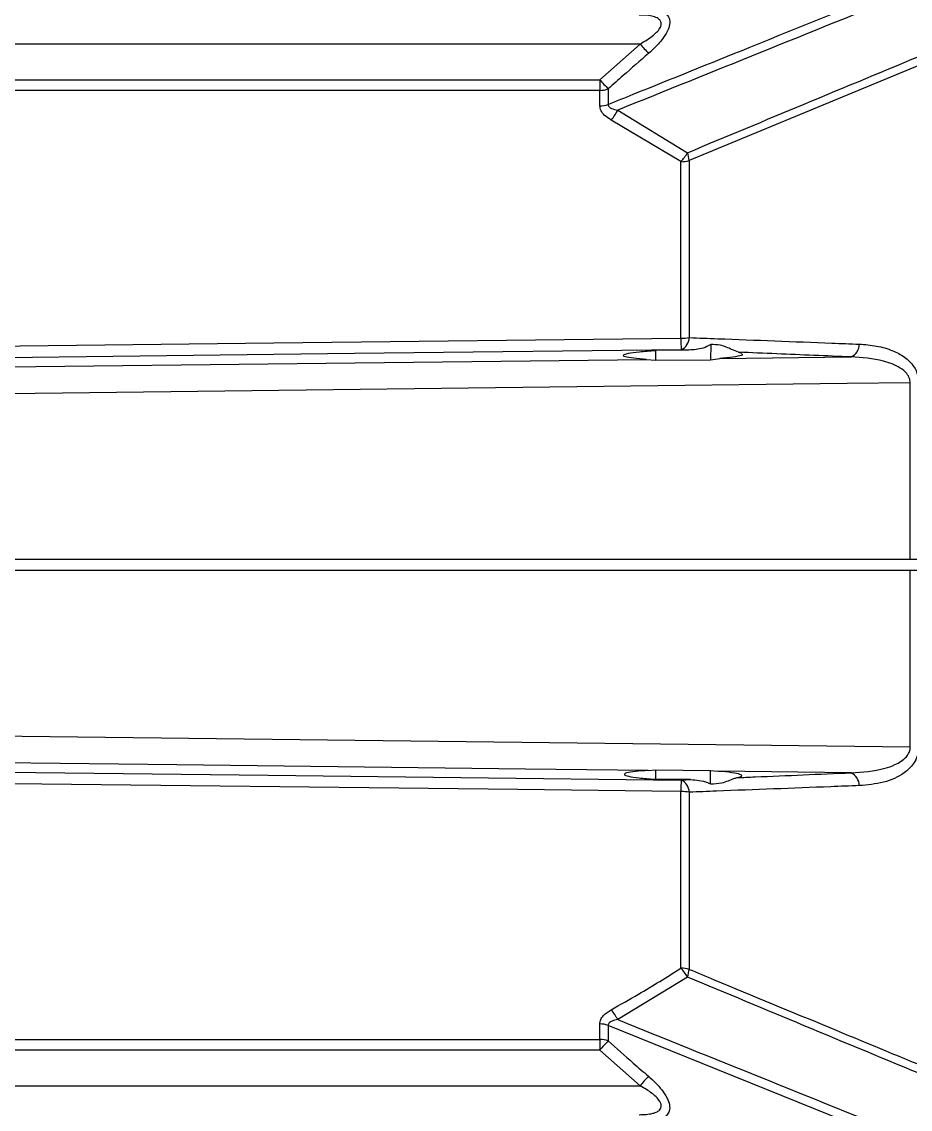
# Model space of a CAD drawing. Extents: x 17.1 to 113.1, y 3.8 to 84.5.
# Drawn here: x 76.31 to 79.598, y 33.842 to 37.867 of the extents above; entities that cross this region are included whole.
import ezdxf

# ---------------------------------------------------------------- set-up
doc = ezdxf.new("R2010")
doc.units = 0
doc.header["$MEASUREMENT"] = 0
doc.layers.add('OBJECT', color=7, linetype='CONTINUOUS')

msp = doc.modelspace()

# ---------------------------------------------------------------- linework, layer by layer
at = {"layer": 'OBJECT'}
for p, q in [((78.5984, 37.7844), (74.5396, 37.7844)), ((78.4493, 37.652), (78.5984, 37.7844)), ((79.6684, 37.7214), (78.7803, 37.3535)), ((74.5319, 37.652), (78.4493, 37.652)), ((78.4493, 37.652), (78.4493, 37.6128)), ((78.4493, 37.6128), (74.5303, 37.6128)), ((78.4493, 37.5557), (78.4493, 37.6128)), ((78.4803, 37.6182), (78.4803, 37.5609)), ((78.5155, 37.5397), (78.7735, 37.382)), ((78.7493, 37.3489), (78.4913, 37.503)), ((78.7803, 37.3535), (78.7803, 36.6978)), ((78.7493, 36.6952), (78.7493, 37.3489)), ((78.8599, 36.6718), (78.8594, 36.616)), ((78.7789, 36.6515), (78.6551, 36.65)), ((78.6551, 36.65), (78.6554, 36.6139)), ((78.7789, 36.6515), (78.75, 36.6527)), ((78.9628, 36.6436), (78.9754, 36.6399)), ((78.6221, 36.6172), (78.6554, 36.6138)), ((78.6554, 36.6138), (78.8594, 36.616)), ((78.8594, 36.616), (78.8938, 36.6204)), ((78.8938, 36.6204), (79.379, 36.626)), ((79.598, 35.8765), (79.598, 36.5304)), ((79.598, 35.8765), (74.9141, 35.8765)), ((74.9141, 35.8365), (79.598, 35.8365)), ((79.598, 35.1826), (79.598, 35.8365)), ((78.6287, 35.0957), (78.6564, 35.0981)), ((78.6561, 35.0633), (78.6564, 35.0981)), ((78.7854, 35.0618), (78.6561, 35.0633)), ((78.6564, 35.0981), (78.8584, 35.0959)), ((78.75, 35.0603), (78.7854, 35.0618)), ((78.8584, 35.0959), (78.8871, 35.0927)), ((78.8589, 35.0458), (78.8584, 35.0959)), ((79.379, 35.087), (78.8871, 35.0927)), ((78.7493, 34.3641), (78.7493, 35.0177)), ((78.7803, 35.0152), (78.7803, 34.3595)), ((78.7735, 34.331), (78.5155, 34.1733)), ((78.4493, 34.1002), (78.4493, 34.1573)), ((79.5934, 33.702), (78.4803, 34.1521)), ((78.4803, 34.1521), (78.4803, 34.0948)), ((74.5303, 34.1002), (78.4493, 34.1002)), ((78.4493, 34.1002), (78.4493, 34.061)), ((78.4493, 34.061), (74.5319, 34.061)), ((78.5984, 33.9286), (78.4493, 34.061)), ((74.5396, 33.9286), (78.5984, 33.9286))]:
    msp.add_line(p, q, dxfattribs=at)
at = {"layer": 'OBJECT', "flags": 128}
for points in [[(74.6397, 36.648), (74.7637, 36.6494), (75.2597, 36.6551), (77.2435, 36.6779), (78.7493, 36.6952)], [(78.75, 36.6527), (77.5413, 36.6385), (76.2503, 36.6233), (74.6404, 36.6044)], [(75.3798, 36.5794), (76.1461, 36.5884), (77.437, 36.6034), (78.6221, 36.6172)], [(79.598, 36.5304), (79.3646, 36.5276), (78.3647, 36.5154), (74.8565, 36.4729)], [(74.8565, 35.24), (75.1065, 35.237), (76.1064, 35.2249), (79.598, 35.1826)], [(74.6404, 35.1086), (75.9314, 35.0934), (77.2224, 35.0782), (78.75, 35.0603)], [(78.6287, 35.0957), (78.1749, 35.101), (76.884, 35.116), (75.3724, 35.1336)], [(78.7493, 35.0177), (78.6419, 35.019), (78.146, 35.0247), (76.1621, 35.0475), (74.6397, 35.065)]]:
    msp.add_lwpolyline(points, dxfattribs=at)
at = {"layer": 'OBJECT'}
for centre, radius, start, end in [((81.4075, 40.2256), 3.7216, 220.9919, 221.7142), ((81.2089, 40.1534), 3.7246, 222.1899, 222.8952), ((78.4498, 37.7018), 0.089, 269.6879, 290.0504), ((78.4498, 37.6473), 0.0917, 269.6822, 289.4272), ((78.37, 37.6094), 0.1613, 318.7412, 334.3914), ((78.6241, 37.4658), 0.1713, 316.9714, 330.7248), ((78.7499, 37.452), 0.1032, 269.6738, 287.1444), ((78.6481, 37.337), 0.1332, 7.0784, 19.7209), ((78.7501, 36.8739), 0.1787, 269.757, 279.7424), ((81.8306, 36.7251), 3.0815, 180.5547, 181.3457), ((78.7298, 36.699), 0.0505, 293.5714, 358.6617), ((79.3573, 36.6733), 0.052, 294.696, 0.2469), ((81.8304, 34.9879), 3.0812, 178.6543, 179.4453), ((78.7298, 35.014), 0.0505, 1.3379, 66.4296), ((79.3573, 35.0397), 0.052, 359.7525, 65.3046), ((78.7501, 34.8389), 0.1788, 80.2614, 90.2403), ((78.7499, 34.2609), 0.1032, 72.8591, 90.3238), ((78.6241, 34.2472), 0.1713, 29.2744, 43.0288), ((78.6481, 34.3759), 0.1333, 340.2797, 352.9215), ((78.37, 34.1036), 0.1613, 25.609, 41.2584), ((78.4498, 34.0656), 0.0917, 70.573, 90.3187), ((78.4498, 34.0112), 0.089, 69.948, 90.3137), ((81.207, 31.5614), 3.722, 137.1048, 137.8106), ((81.4048, 31.4898), 3.7181, 138.2859, 139.0089)]:
    msp.add_arc(centre, radius, start, end, dxfattribs=at)
for points, knots in [([(78.4803, 37.5609), (78.5113, 37.5734), (78.6853, 37.6437), (79.0563, 37.7934), (79.3963, 37.9312), (79.5934, 38.011)], [0, 0, 0, 0, 0.083466, 0.469044, 1, 1, 1, 1]), ([(79.6003, 37.9776), (79.4147, 37.9026), (79.0531, 37.7563), (78.6915, 37.6106), (78.5155, 37.5397)], [0, 0, 0, 0, 0.513008, 1, 1, 1, 1]), ([(78.5984, 37.7844), (78.6158, 37.7947), (78.6393, 37.8086), (78.6634, 37.831), (78.6735, 37.8447), (78.6776, 37.8573), (78.6762, 37.8677), (78.6681, 37.8778), (78.6462, 37.888), (78.6193, 37.8912), (78.599, 37.8914), (78.5944, 37.8915)], [0, 0, 0, 0, 0.248555, 0.3333352, 0.4187373, 0.4770675, 0.535602, 0.6044922, 0.7131677, 0.9343368, 1, 1, 1, 1]), ([(78.6254, 37.914), (78.6466, 37.9126), (78.6766, 37.9108), (78.7019, 37.8908), (78.7097, 37.8703), (78.7056, 37.8438), (78.6888, 37.8109), (78.6615, 37.7782), (78.6388, 37.7576), (78.6294, 37.7492)], [0, 0, 0, 0, 0.26946, 0.38121, 0.493906, 0.593567, 0.708386, 0.879636, 1, 1, 1, 1]), ([(78.6294, 37.7492), (78.5981, 37.7221), (78.5481, 37.6788), (78.4988, 37.6347), (78.4803, 37.6182)], [0, 0, 0, 0, 0.624895, 1, 1, 1, 1]), ([(78.7735, 37.382), (78.9174, 37.442), (79.2132, 37.5653), (79.5093, 37.6882), (79.6614, 37.7514)], [0, 0, 0, 0, 0.486388, 1, 1, 1, 1]), ([(78.4913, 37.503), (78.4828, 37.5083), (78.4675, 37.5179), (78.4522, 37.5366), (78.4502, 37.5495), (78.4493, 37.5557)], [0, 0, 0, 0, 0.395776, 0.712488, 1, 1, 1, 1]), ([(78.4803, 37.5609), (78.4805, 37.5591), (78.4808, 37.5557), (78.4848, 37.5504), (78.4956, 37.5436), (78.5073, 37.5413), (78.5155, 37.5397)], [0, 0, 0, 0, 0.128041, 0.255391, 0.479319, 1, 1, 1, 1]), ([(78.8599, 36.6718), (78.8505, 36.667), (78.8253, 36.6542), (78.7968, 36.6525), (78.7789, 36.6515)], [0, 0, 0, 0, 0.372319, 1, 1, 1, 1]), ([(78.7803, 36.6978), (78.8154, 36.6964), (78.991, 36.6897), (79.2008, 36.6816), (79.3756, 36.6748), (79.4093, 36.6735)], [0, 0, 0, 0, 0.1678724, 0.839364, 1, 1, 1, 1]), ([(78.9628, 36.6436), (78.9547, 36.6466), (78.9375, 36.6528), (78.9018, 36.671), (78.8719, 36.6716), (78.8599, 36.6718)], [0, 0, 0, 0, 0.350762, 0.739165, 1, 1, 1, 1]), ([(79.4093, 36.6735), (79.4307, 36.6719), (79.4735, 36.6687), (79.5299, 36.6524), (79.5776, 36.6275), (79.6094, 36.5968), (79.6265, 36.5627), (79.6282, 36.5415), (79.629, 36.5321)], [0, 0, 0, 0, 0.227374, 0.454238, 0.628217, 0.803357, 0.912623, 1, 1, 1, 1]), ([(78.6221, 36.6172), (78.6051, 36.6184), (78.5699, 36.6208), (78.5399, 36.6265), (78.5326, 36.633), (78.5512, 36.6396), (78.5923, 36.6457), (78.6342, 36.6486), (78.6551, 36.65)], [0, 0, 0, 0, 0.156109, 0.324409, 0.493191, 0.662433, 0.831758, 1, 1, 1, 1]), ([(78.9756, 36.6365), (78.9762, 36.6354), (78.9781, 36.6322), (78.954, 36.6268), (78.9204, 36.6226), (78.8974, 36.6207), (78.8938, 36.6204)], [0, 0, 0, 0, 0.17976, 0.554414, 0.928994, 1, 1, 1, 1]), ([(79.379, 36.626), (79.2873, 36.6299), (79.1484, 36.6357), (79.0099, 36.6416), (78.9628, 36.6436)], [0, 0, 0, 0, 0.6605152, 1, 1, 1, 1]), ([(79.598, 36.5304), (79.5974, 36.536), (79.5961, 36.5487), (79.5835, 36.5686), (79.5523, 36.5936), (79.4827, 36.619), (79.4194, 36.6233), (79.379, 36.626)], [0, 0, 0, 0, 0.062412, 0.139208, 0.265335, 0.530913, 1, 1, 1, 1]), ([(79.629, 35.8765), (79.6226, 35.8765), (79.6127, 35.8765), (79.6019, 35.8765), (79.598, 35.8765)], [0, 0, 0, 0, 0.643557, 1, 1, 1, 1]), ([(79.598, 35.8365), (79.605, 35.8365), (79.6159, 35.8365), (79.6256, 35.8365), (79.629, 35.8365)], [0, 0, 0, 0, 0.643567, 1, 1, 1, 1]), ([(79.379, 35.087), (79.4215, 35.0897), (79.4775, 35.0934), (79.5454, 35.1173), (79.5776, 35.1367), (79.5941, 35.1608), (79.5978, 35.1739), (79.598, 35.181), (79.598, 35.1826)], [0, 0, 0, 0, 0.4903701, 0.6473231, 0.850237, 0.9216858, 0.982753, 1, 1, 1, 1]), ([(79.629, 35.1808), (79.628, 35.17), (79.6259, 35.1483), (79.608, 35.1147), (79.568, 35.0768), (79.4985, 35.0477), (79.4398, 35.0423), (79.4093, 35.0395)], [0, 0, 0, 0, 0.101178, 0.201859, 0.374018, 0.67519, 1, 1, 1, 1]), ([(78.6287, 35.0957), (78.6118, 35.0946), (78.5765, 35.0922), (78.5454, 35.0868), (78.5364, 35.0805), (78.5526, 35.0739), (78.592, 35.0679), (78.6321, 35.0647), (78.6549, 35.0633), (78.6561, 35.0633)], [0, 0, 0, 0, 0.15394, 0.320562, 0.487663, 0.655243, 0.822937, 0.990326, 1, 1, 1, 1]), ([(78.7854, 35.0618), (78.8067, 35.0602), (78.8322, 35.0584), (78.855, 35.0476), (78.8589, 35.0458)], [0, 0, 0, 0, 0.8320483, 1, 1, 1, 1]), ([(78.8589, 35.0458), (78.8731, 35.0465), (78.9083, 35.0482), (78.9392, 35.0644), (78.9533, 35.0682), (78.957, 35.0691)], [0, 0, 0, 0, 0.3333014, 0.8291145, 1, 1, 1, 1]), ([(78.957, 35.0691), (78.9626, 35.0705), (78.9764, 35.0738), (78.9755, 35.0797), (78.9511, 35.0861), (78.9161, 35.0904), (78.892, 35.0923), (78.8871, 35.0927)], [0, 0, 0, 0, 0.1777193, 0.4301515, 0.6831385, 0.9360701, 1, 1, 1, 1]), ([(78.957, 35.0691), (78.9794, 35.0701), (79.1199, 35.076), (79.2607, 35.082), (79.379, 35.087)], [0, 0, 0, 0, 0.159832, 1, 1, 1, 1]), ([(79.4093, 35.0395), (79.3741, 35.0381), (79.1977, 35.0313), (78.988, 35.0232), (78.8139, 35.0165), (78.7803, 35.0152)], [0, 0, 0, 0, 0.1678719, 0.8393635, 1, 1, 1, 1]), ([(78.4913, 34.2099), (78.525, 34.2289), (78.6123, 34.2779), (78.6973, 34.3313), (78.7493, 34.3641)], [0, 0, 0, 0, 0.387426, 1, 1, 1, 1]), ([(78.7803, 34.3595), (78.8111, 34.3467), (78.9844, 34.2747), (79.2804, 34.152), (79.5457, 34.0423), (79.6684, 33.9916)], [0, 0, 0, 0, 0.104199, 0.585852, 1, 1, 1, 1]), ([(79.6614, 33.9616), (79.5093, 34.0247), (79.2132, 34.1476), (78.9174, 34.271), (78.7735, 34.331)], [0, 0, 0, 0, 0.513611, 1, 1, 1, 1]), ([(78.4493, 34.1573), (78.4501, 34.1629), (78.4516, 34.1741), (78.4653, 34.1933), (78.4811, 34.2034), (78.4913, 34.2099)], [0, 0, 0, 0, 0.263183, 0.525234, 1, 1, 1, 1]), ([(78.5155, 34.1733), (78.5086, 34.1719), (78.4984, 34.1699), (78.4874, 34.1645), (78.4822, 34.1596), (78.4803, 34.1553), (78.4803, 34.1528), (78.4803, 34.1521)], [0, 0, 0, 0, 0.437725, 0.652228, 0.821695, 0.945099, 1, 1, 1, 1]), ([(78.5155, 34.1733), (78.6915, 34.1024), (79.0531, 33.9567), (79.4147, 33.8104), (79.6003, 33.7354)], [0, 0, 0, 0, 0.486991, 1, 1, 1, 1]), ([(78.4803, 34.0948), (78.5112, 34.0673), (78.5605, 34.0233), (78.6106, 33.98), (78.6294, 33.9638)], [0, 0, 0, 0, 0.624898, 1, 1, 1, 1]), ([(78.6294, 33.9638), (78.6468, 33.9476), (78.6737, 33.9226), (78.6986, 33.8849), (78.7087, 33.8573), (78.7079, 33.8349), (78.6965, 33.8161), (78.6701, 33.8012), (78.6421, 33.7998), (78.6254, 33.799)], [0, 0, 0, 0, 0.224316, 0.345841, 0.447966, 0.550598, 0.643264, 0.786621, 1, 1, 1, 1]), ([(78.5944, 33.8215), (78.6122, 33.8221), (78.6364, 33.8229), (78.6617, 33.8317), (78.6728, 33.8397), (78.6775, 33.85), (78.6766, 33.8604), (78.6703, 33.8734), (78.6532, 33.8928), (78.6274, 33.9118), (78.6064, 33.9239), (78.5984, 33.9286)], [0, 0, 0, 0, 0.252396, 0.341468, 0.431196, 0.49019, 0.549439, 0.605131, 0.701098, 0.885221, 1, 1, 1, 1])]:
    msp.add_open_spline(points, degree=3, knots=knots, dxfattribs=at)

doc.saveas('drawing.dxf')
